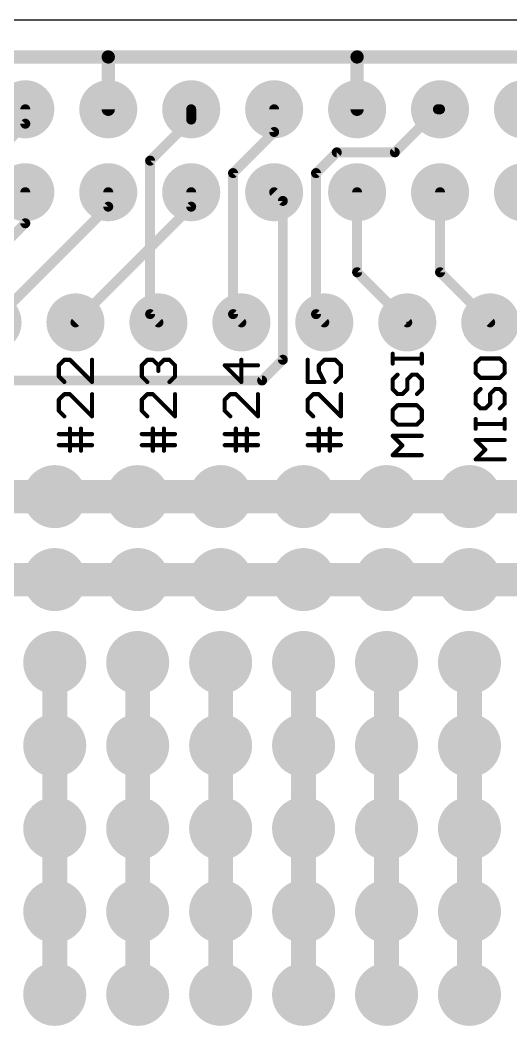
# Model space of a CAD drawing. Extents: x 0 to 65, y 0 to 56.5.
# Drawn here: x 20.91 to 35.94, y 25.7 to 56.5 of the extents above; entities that cross this region are included whole.
import ezdxf

# ---------------------------------------------------------------- set-up
doc = ezdxf.new("R2010")
doc.units = 0
for name, color, linetype in [('1', 12, 'CONTINUOUS'), ('16', 132, 'CONTINUOUS'), ('17', 110, 'CONTINUOUS'), ('18', 110, 'CONTINUOUS'), ('20', 40, 'CONTINUOUS'), ('21', 253, 'CONTINUOUS'), ('23', 53, 'CONTINUOUS'), ('29', 253, 'CONTINUOUS'), ('30', 253, 'CONTINUOUS')]:
    doc.layers.add(name, color=color, linetype=linetype)

# ---------------------------------------------------------------- blocks, each defined once
blk = doc.blocks.new('RECT')
blk.add_solid([(-0.5, -0.5), (0.5, -0.5), (-0.5, 0.5), (0.5, 0.5)])
blk = doc.blocks.new('ROUNDP')
at = {"const_width": 0.5}
blk.add_lwpolyline([(0, -0.25, 1), (0, 0.25, 1), (0, -0.25)], format="xyb", dxfattribs=at)
blk = doc.blocks.new('ROUNDV')
at = {"const_width": 0.5}
blk.add_lwpolyline([(0, -0.25, 1), (0, 0.25, 1), (0, -0.25)], format="xyb", dxfattribs=at)

msp = doc.modelspace()

# ---------------------------------------------------------------- linework, layer by layer
at = {"layer": '1', "const_width": 0.3048}
for points in [[(28.69, 53.074), (28.69, 53.77)], [(32.385, 52.451), (33.704, 53.77)], [(33.704, 53.77), (33.77, 53.77)], [(27.432, 51.816), (28.69, 53.074)], [(29.972, 51.816), (30.607, 52.451)], [(30.607, 52.451), (32.385, 52.451)], [(27.432, 47.498), (27.432, 51.816)], [(29.972, 47.498), (29.972, 51.816)], [(21.07, 50.28), (21.07, 51.23)], [(23.61, 50.788), (23.61, 51.23)], [(26.15, 50.788), (26.15, 51.23)], [(28.69, 51.23), (28.956, 50.964)], [(31.23, 48.78), (31.23, 51.23)], [(33.77, 48.78), (33.77, 51.23)], [(20.066, 47.244), (23.61, 50.788)], [(22.606, 47.244), (26.15, 50.788)], [(28.956, 50.964), (28.956, 46.101)], [(20.574, 49.784), (21.07, 50.28)], [(32.766, 47.244), (31.23, 48.78)], [(35.306, 47.244), (33.77, 48.78)], [(27.686, 47.244), (27.432, 47.498)], [(30.226, 47.244), (29.972, 47.498)], [(28.956, 46.101), (28.321, 45.466)], [(28.321, 45.466), (6.223, 45.466)]]:
    msp.add_lwpolyline(points, dxfattribs=at)
at = {"layer": '1', "const_width": 0.1524}
for points in [[(28.7662, 53.77, 1), (28.6138, 53.77)], [(33.704, 53.8462, 1), (33.704, 53.6938)], [(33.7579, 53.7161, 1), (33.6501, 53.8239)], [(33.77, 53.6938, 1), (33.77, 53.8462)], [(28.6138, 53.074, 1), (28.7662, 53.074)], [(28.7439, 53.0201, 1), (28.6361, 53.1279)], [(30.607, 52.5272, 1), (30.607, 52.3748)], [(30.6609, 52.3971, 1), (30.5531, 52.5049)], [(32.3311, 52.5049, 1), (32.4389, 52.3971)], [(32.385, 52.3748, 1), (32.385, 52.5272)], [(27.5082, 51.816, 1), (27.3558, 51.816)], [(27.3781, 51.8699, 1), (27.4859, 51.7621)], [(30.0482, 51.816, 1), (29.8958, 51.816)], [(29.9181, 51.8699, 1), (30.0259, 51.7621)], [(21.1462, 51.23, 1), (20.9938, 51.23)], [(23.6862, 51.23, 1), (23.5338, 51.23)], [(26.2262, 51.23, 1), (26.0738, 51.23)], [(28.7439, 51.2839, 1), (28.6361, 51.1761)], [(31.3062, 51.23, 1), (31.1538, 51.23)], [(33.8462, 51.23, 1), (33.6938, 51.23)], [(23.5338, 50.788, 1), (23.6862, 50.788)], [(23.6639, 50.7341, 1), (23.5561, 50.8419)], [(26.0738, 50.788, 1), (26.2262, 50.788)], [(26.2039, 50.7341, 1), (26.0961, 50.8419)], [(29.0322, 50.964, 1), (28.8798, 50.964)], [(28.9021, 50.9101, 1), (29.0099, 51.0179)], [(20.9938, 50.28, 1), (21.1462, 50.28)], [(21.1239, 50.2261, 1), (21.0161, 50.3339)], [(31.2839, 48.8339, 1), (31.1761, 48.7261)], [(31.1538, 48.78, 1), (31.3062, 48.78)], [(33.8239, 48.8339, 1), (33.7161, 48.7261)], [(33.6938, 48.78, 1), (33.8462, 48.78)], [(27.4859, 47.5519, 1), (27.3781, 47.4441)], [(27.3558, 47.498, 1), (27.5082, 47.498)], [(30.0259, 47.5519, 1), (29.9181, 47.4441)], [(29.8958, 47.498, 1), (30.0482, 47.498)], [(22.5521, 47.2979, 1), (22.6599, 47.1901)], [(27.6321, 47.1901, 1), (27.7399, 47.2979)], [(30.1721, 47.1901, 1), (30.2799, 47.2979)], [(32.7121, 47.1901, 1), (32.8199, 47.2979)], [(35.2521, 47.1901, 1), (35.3599, 47.2979)], [(29.0099, 46.0471, 1), (28.9021, 46.1549)], [(28.8798, 46.101, 1), (29.0322, 46.101)], [(28.2671, 45.5199, 1), (28.3749, 45.4121)], [(28.321, 45.3898, 1), (28.321, 45.5422)]]:
    msp.add_lwpolyline(points, format="xyb", dxfattribs=at)
at = {"layer": '16'}
for points, const_width in [([(19.939, 55.372), (23.61, 55.372)], 0.4064), ([(23.61, 53.77), (23.61, 55.372)], 0.4064), ([(23.61, 55.372), (31.23, 55.372)], 0.4064), ([(31.23, 53.77), (31.23, 55.372)], 0.4064), ([(31.23, 55.372), (37.592, 55.372)], 0.4064), ([(21.07, 53.328), (21.07, 53.77)], 0.3048), ([(26.15, 53.455), (26.15, 53.77)], 0.3048), ([(24.892, 52.197), (26.15, 53.455)], 0.3048), ([(19.812, 52.07), (21.07, 53.328)], 0.3048), ([(24.892, 47.498), (24.892, 52.197)], 0.3048), ([(25.146, 47.244), (24.892, 47.498)], 0.3048), ([(19.431, 41.91), (21.971, 41.91)], 0.8128), ([(21.971, 41.91), (24.511, 41.91)], 0.8128), ([(24.511, 41.91), (27.051, 41.91)], 0.8128), ([(27.051, 41.91), (29.591, 41.91)], 0.8128), ([(29.591, 41.91), (32.131, 41.91)], 0.8128), ([(32.131, 41.91), (34.671, 41.91)], 0.8128), ([(34.671, 41.91), (37.211, 41.91)], 0.8128), ([(21.971, 39.37), (19.431, 39.37)], 0.8128), ([(24.511, 39.37), (21.971, 39.37)], 0.8128), ([(27.051, 39.37), (24.511, 39.37)], 0.8128), ([(29.591, 39.37), (27.051, 39.37)], 0.8128), ([(32.131, 39.37), (29.591, 39.37)], 0.8128), ([(32.131, 39.37), (34.671, 39.37)], 0.8128), ([(37.211, 39.37), (34.671, 39.37)], 0.8128), ([(21.971, 36.83), (21.971, 34.29)], 0.6096), ([(24.511, 36.83), (24.511, 34.29)], 0.6096), ([(27.051, 36.83), (27.051, 34.29)], 0.6096), ([(29.591, 36.83), (29.591, 34.29)], 0.6096), ([(32.131, 36.83), (32.131, 34.29)], 0.6096), ([(34.671, 36.83), (34.671, 34.29)], 0.6096), ([(21.971, 34.29), (21.971, 31.75)], 0.6096), ([(24.511, 34.29), (24.511, 31.75)], 0.6096), ([(27.051, 34.29), (27.051, 31.75)], 0.6096), ([(29.591, 34.29), (29.591, 31.75)], 0.6096), ([(32.131, 34.29), (32.131, 31.75)], 0.6096), ([(34.671, 34.29), (34.671, 31.75)], 0.6096), ([(21.971, 31.75), (21.971, 29.21)], 0.6096), ([(24.511, 31.75), (24.511, 29.21)], 0.6096), ([(27.051, 31.75), (27.051, 29.21)], 0.6096), ([(29.591, 31.75), (29.591, 29.21)], 0.6096), ([(32.131, 31.75), (32.131, 29.21)], 0.6096), ([(34.671, 31.75), (34.671, 29.21)], 0.6096), ([(21.971, 29.21), (21.971, 26.67)], 0.6096), ([(24.511, 29.21), (24.511, 26.67)], 0.6096), ([(27.051, 29.21), (27.051, 26.67)], 0.6096), ([(29.591, 29.21), (29.591, 26.67)], 0.6096), ([(32.131, 29.21), (32.131, 26.67)], 0.6096), ([(34.671, 29.21), (34.671, 26.67)], 0.6096)]:
    msp.add_lwpolyline(points, dxfattribs=dict(at, const_width=const_width))
for points, const_width in [([(23.7116, 55.372, 1), (23.5084, 55.372)], 0.2032), ([(23.61, 55.4736, 1), (23.61, 55.2704)], 0.2032), ([(23.61, 55.2704, 1), (23.61, 55.4736)], 0.2032), ([(31.3316, 55.372, 1), (31.1284, 55.372)], 0.2032), ([(31.23, 55.4736, 1), (31.23, 55.2704)], 0.2032), ([(31.23, 55.2704, 1), (31.23, 55.4736)], 0.2032), ([(21.1462, 53.77, 1), (20.9938, 53.77)], 0.1524), ([(26.2262, 53.77, 1), (26.0738, 53.77)], 0.1524), ([(23.5084, 53.77, 1), (23.7116, 53.77)], 0.2032), ([(26.2039, 53.4011, 1), (26.0961, 53.5089)], 0.1524), ([(31.1284, 53.77, 1), (31.3316, 53.77)], 0.2032), ([(20.9938, 53.328, 1), (21.1462, 53.328)], 0.1524), ([(21.1239, 53.2741, 1), (21.0161, 53.3819)], 0.1524), ([(26.0738, 53.455, 1), (26.2262, 53.455)], 0.1524), ([(24.9682, 52.197, 1), (24.8158, 52.197)], 0.1524), ([(24.8381, 52.2509, 1), (24.9459, 52.1431)], 0.1524), ([(24.9459, 47.5519, 1), (24.8381, 47.4441)], 0.1524), ([(24.8158, 47.498, 1), (24.9682, 47.498)], 0.1524), ([(25.0921, 47.1901, 1), (25.1999, 47.2979)], 0.1524), ([(21.971, 42.1132, 1), (21.971, 41.7068)], 0.4064), ([(21.971, 41.7068, 1), (21.971, 42.1132)], 0.4064), ([(24.511, 42.1132, 1), (24.511, 41.7068)], 0.4064), ([(24.511, 41.7068, 1), (24.511, 42.1132)], 0.4064), ([(27.051, 42.1132, 1), (27.051, 41.7068)], 0.4064), ([(27.051, 41.7068, 1), (27.051, 42.1132)], 0.4064), ([(29.591, 42.1132, 1), (29.591, 41.7068)], 0.4064), ([(29.591, 41.7068, 1), (29.591, 42.1132)], 0.4064), ([(32.131, 42.1132, 1), (32.131, 41.7068)], 0.4064), ([(32.131, 41.7068, 1), (32.131, 42.1132)], 0.4064), ([(34.671, 42.1132, 1), (34.671, 41.7068)], 0.4064), ([(34.671, 41.7068, 1), (34.671, 42.1132)], 0.4064), ([(21.971, 39.5732, 1), (21.971, 39.1668)], 0.4064), ([(21.971, 39.1668, 1), (21.971, 39.5732)], 0.4064), ([(24.511, 39.5732, 1), (24.511, 39.1668)], 0.4064), ([(24.511, 39.1668, 1), (24.511, 39.5732)], 0.4064), ([(27.051, 39.5732, 1), (27.051, 39.1668)], 0.4064), ([(27.051, 39.1668, 1), (27.051, 39.5732)], 0.4064), ([(29.591, 39.5732, 1), (29.591, 39.1668)], 0.4064), ([(29.591, 39.1668, 1), (29.591, 39.5732)], 0.4064), ([(32.131, 39.5732, 1), (32.131, 39.1668)], 0.4064), ([(32.131, 39.1668, 1), (32.131, 39.5732)], 0.4064), ([(34.671, 39.5732, 1), (34.671, 39.1668)], 0.4064), ([(34.671, 39.1668, 1), (34.671, 39.5732)], 0.4064), ([(22.1234, 36.83, 1), (21.8186, 36.83)], 0.3048), ([(24.6634, 36.83, 1), (24.3586, 36.83)], 0.3048), ([(27.2034, 36.83, 1), (26.8986, 36.83)], 0.3048), ([(29.7434, 36.83, 1), (29.4386, 36.83)], 0.3048), ([(32.2834, 36.83, 1), (31.9786, 36.83)], 0.3048), ([(34.8234, 36.83, 1), (34.5186, 36.83)], 0.3048), ([(22.1234, 34.29, 1), (21.8186, 34.29)], 0.3048), ([(24.6634, 34.29, 1), (24.3586, 34.29)], 0.3048), ([(27.2034, 34.29, 1), (26.8986, 34.29)], 0.3048), ([(29.7434, 34.29, 1), (29.4386, 34.29)], 0.3048), ([(32.2834, 34.29, 1), (31.9786, 34.29)], 0.3048), ([(34.8234, 34.29, 1), (34.5186, 34.29)], 0.3048), ([(21.8186, 34.29, 1), (22.1234, 34.29)], 0.3048), ([(24.3586, 34.29, 1), (24.6634, 34.29)], 0.3048), ([(26.8986, 34.29, 1), (27.2034, 34.29)], 0.3048), ([(29.4386, 34.29, 1), (29.7434, 34.29)], 0.3048), ([(31.9786, 34.29, 1), (32.2834, 34.29)], 0.3048), ([(34.5186, 34.29, 1), (34.8234, 34.29)], 0.3048), ([(22.1234, 31.75, 1), (21.8186, 31.75)], 0.3048), ([(24.6634, 31.75, 1), (24.3586, 31.75)], 0.3048), ([(27.2034, 31.75, 1), (26.8986, 31.75)], 0.3048), ([(29.7434, 31.75, 1), (29.4386, 31.75)], 0.3048), ([(32.2834, 31.75, 1), (31.9786, 31.75)], 0.3048), ([(34.8234, 31.75, 1), (34.5186, 31.75)], 0.3048), ([(21.8186, 31.75, 1), (22.1234, 31.75)], 0.3048), ([(24.3586, 31.75, 1), (24.6634, 31.75)], 0.3048), ([(26.8986, 31.75, 1), (27.2034, 31.75)], 0.3048), ([(29.4386, 31.75, 1), (29.7434, 31.75)], 0.3048), ([(31.9786, 31.75, 1), (32.2834, 31.75)], 0.3048), ([(34.5186, 31.75, 1), (34.8234, 31.75)], 0.3048), ([(22.1234, 29.21, 1), (21.8186, 29.21)], 0.3048), ([(21.8186, 29.21, 1), (22.1234, 29.21)], 0.3048), ([(24.6634, 29.21, 1), (24.3586, 29.21)], 0.3048), ([(24.3586, 29.21, 1), (24.6634, 29.21)], 0.3048), ([(27.2034, 29.21, 1), (26.8986, 29.21)], 0.3048), ([(26.8986, 29.21, 1), (27.2034, 29.21)], 0.3048), ([(29.7434, 29.21, 1), (29.4386, 29.21)], 0.3048), ([(29.4386, 29.21, 1), (29.7434, 29.21)], 0.3048), ([(32.2834, 29.21, 1), (31.9786, 29.21)], 0.3048), ([(31.9786, 29.21, 1), (32.2834, 29.21)], 0.3048), ([(34.8234, 29.21, 1), (34.5186, 29.21)], 0.3048), ([(34.5186, 29.21, 1), (34.8234, 29.21)], 0.3048), ([(21.8186, 26.67, 1), (22.1234, 26.67)], 0.3048), ([(24.3586, 26.67, 1), (24.6634, 26.67)], 0.3048), ([(26.8986, 26.67, 1), (27.2034, 26.67)], 0.3048), ([(29.4386, 26.67, 1), (29.7434, 26.67)], 0.3048), ([(31.9786, 26.67, 1), (32.2834, 26.67)], 0.3048), ([(34.5186, 26.67, 1), (34.8234, 26.67)], 0.3048)]:
    msp.add_lwpolyline(points, format="xyb", dxfattribs=dict(at, const_width=const_width))
at = {"layer": '20'}
msp.add_line((62, 56.5), (3, 56.5), dxfattribs=at)
at = {"layer": '21'}
for points, const_width in [([(32.3207, 45.9859), (32.3207, 46.2825)], 0.127), ([(33.2105, 46.1342), (32.3207, 46.1342)], 0.127), ([(33.2105, 45.9859), (33.2105, 46.2825)], 0.127), ([(35.009, 46.1403), (34.8607, 45.992)], 0.127), ([(35.6022, 46.1403), (35.009, 46.1403)], 0.127), ([(35.7505, 45.992), (35.6022, 46.1403)], 0.127), ([(22.2666, 46.0986), (22.0971, 45.9292)], 0.127), ([(22.0971, 45.9292), (22.0971, 45.5902)], 0.127), ([(22.4361, 46.0986), (22.2666, 46.0986)], 0.127), ([(23.114, 45.4207), (22.4361, 46.0986)], 0.127), ([(23.114, 46.0986), (23.114, 45.4207)], 0.127), ([(24.6371, 45.9292), (24.8066, 46.0986)], 0.127), ([(24.6371, 45.5902), (24.6371, 45.9292)], 0.127), ([(24.8066, 46.0986), (24.9761, 46.0986)], 0.127), ([(24.9761, 46.0986), (25.1456, 45.9292)], 0.127), ([(25.1456, 45.9292), (25.315, 46.0986)], 0.127), ([(25.1456, 45.9292), (25.1456, 45.7597)], 0.127), ([(25.315, 46.0986), (25.4845, 46.0986)], 0.127), ([(25.4845, 46.0986), (25.654, 45.9292)], 0.127), ([(25.654, 45.9292), (25.654, 45.5902)], 0.127), ([(28.194, 45.9292), (27.1771, 45.9292)], 0.127), ([(27.1771, 45.9292), (27.6856, 45.4207)], 0.127), ([(27.6856, 45.4207), (27.6856, 46.0986)], 0.127), ([(29.7171, 46.0986), (29.7171, 45.4207)], 0.127), ([(30.0561, 45.9292), (30.2256, 46.0986)], 0.127), ([(30.0561, 45.7597), (30.0561, 45.9292)], 0.127), ([(30.2256, 46.0986), (30.5645, 46.0986)], 0.127), ([(30.5645, 46.0986), (30.734, 45.9292)], 0.127), ([(30.734, 45.9292), (30.734, 45.5902)], 0.127), ([(34.8607, 45.992), (34.8607, 45.6954)], 0.127), ([(35.7505, 45.6954), (35.7505, 45.992)], 0.127), ([(22.0971, 45.5902), (22.2666, 45.4207)], 0.127), ([(24.8066, 45.4207), (24.6371, 45.5902)], 0.127), ([(25.654, 45.5902), (25.4845, 45.4207)], 0.127), ([(30.2256, 45.4207), (30.0561, 45.7597)], 0.127), ([(30.734, 45.5902), (30.5645, 45.4207)], 0.127), ([(32.469, 45.6436), (32.3207, 45.4953)], 0.127), ([(32.7656, 45.4953), (32.9139, 45.6436)], 0.127), ([(32.9139, 45.6436), (33.0622, 45.6436)], 0.127), ([(33.0622, 45.6436), (33.2105, 45.4953)], 0.127), ([(34.8607, 45.6954), (35.009, 45.5471)], 0.127), ([(35.009, 45.5471), (35.6022, 45.5471)], 0.127), ([(35.6022, 45.5471), (35.7505, 45.6954)], 0.127), ([(29.7171, 45.4207), (30.2256, 45.4207)], 0.127), ([(32.3207, 45.4953), (32.3207, 45.1987)], 0.127), ([(32.7656, 45.1987), (32.7656, 45.4953)], 0.127), ([(33.2105, 45.4953), (33.2105, 45.1987)], 0.127), ([(22.2666, 45.0462), (22.0971, 44.8767)], 0.127), ([(22.4361, 45.0462), (22.2666, 45.0462)], 0.127), ([(23.114, 44.3683), (22.4361, 45.0462)], 0.127), ([(23.114, 45.0462), (23.114, 44.3683)], 0.127), ([(24.8066, 45.0462), (24.6371, 44.8767)], 0.127), ([(24.9761, 45.0462), (24.8066, 45.0462)], 0.127), ([(25.654, 44.3683), (24.9761, 45.0462)], 0.127), ([(25.654, 45.0462), (25.654, 44.3683)], 0.127), ([(27.3466, 45.0462), (27.1771, 44.8767)], 0.127), ([(27.5161, 45.0462), (27.3466, 45.0462)], 0.127), ([(28.194, 44.3683), (27.5161, 45.0462)], 0.127), ([(28.194, 45.0462), (28.194, 44.3683)], 0.127), ([(29.8866, 45.0462), (29.7171, 44.8767)], 0.127), ([(30.0561, 45.0462), (29.8866, 45.0462)], 0.127), ([(30.734, 44.3683), (30.0561, 45.0462)], 0.127), ([(30.734, 45.0462), (30.734, 44.3683)], 0.127), ([(32.3207, 45.1987), (32.469, 45.0504)], 0.127), ([(32.469, 45.0504), (32.6173, 45.0504)], 0.127), ([(32.6173, 45.0504), (32.7656, 45.1987)], 0.127), ([(33.2105, 45.1987), (33.0622, 45.0504)], 0.127), ([(35.009, 45.2048), (34.8607, 45.0565)], 0.127), ([(34.8607, 45.0565), (34.8607, 44.7599)], 0.127), ([(35.3056, 45.0565), (35.4539, 45.2048)], 0.127), ([(35.3056, 44.7599), (35.3056, 45.0565)], 0.127), ([(35.4539, 45.2048), (35.6022, 45.2048)], 0.127), ([(35.6022, 45.2048), (35.7505, 45.0565)], 0.127), ([(35.7505, 45.0565), (35.7505, 44.7599)], 0.127), ([(22.0971, 44.8767), (22.0971, 44.5378)], 0.127), ([(24.6371, 44.8767), (24.6371, 44.5378)], 0.127), ([(27.1771, 44.8767), (27.1771, 44.5378)], 0.127), ([(29.7171, 44.8767), (29.7171, 44.5378)], 0.127), ([(32.469, 44.7081), (32.3207, 44.5598)], 0.127), ([(33.0622, 44.7081), (32.469, 44.7081)], 0.127), ([(33.2105, 44.5598), (33.0622, 44.7081)], 0.127), ([(34.8607, 44.7599), (35.009, 44.6116)], 0.127), ([(35.009, 44.6116), (35.1573, 44.6116)], 0.127), ([(35.1573, 44.6116), (35.3056, 44.7599)], 0.127), ([(35.7505, 44.7599), (35.6022, 44.6116)], 0.127), ([(22.0971, 44.5378), (22.2666, 44.3683)], 0.127), ([(24.6371, 44.5378), (24.8066, 44.3683)], 0.127), ([(27.1771, 44.5378), (27.3466, 44.3683)], 0.127), ([(29.7171, 44.5378), (29.8866, 44.3683)], 0.127), ([(32.3207, 44.5598), (32.3207, 44.2632)], 0.127), ([(33.2105, 44.2632), (33.2105, 44.5598)], 0.127), ([(34.8607, 43.9879), (34.8607, 44.2845)], 0.127), ([(35.7505, 43.9879), (35.7505, 44.2845)], 0.127), ([(22.4361, 43.8242), (22.4361, 43.9937)], 0.127), ([(22.775, 43.3158), (22.775, 43.9937)], 0.127), ([(24.9761, 43.8242), (24.9761, 43.9937)], 0.127), ([(25.315, 43.3158), (25.315, 43.9937)], 0.127), ([(27.5161, 43.8242), (27.5161, 43.9937)], 0.127), ([(27.855, 43.3158), (27.855, 43.9937)], 0.127), ([(30.0561, 43.8242), (30.0561, 43.9937)], 0.127), ([(30.395, 43.3158), (30.395, 43.9937)], 0.127), ([(32.3207, 44.2632), (32.469, 44.1149)], 0.127), ([(32.469, 44.1149), (33.0622, 44.1149)], 0.127), ([(33.0622, 44.1149), (33.2105, 44.2632)], 0.127), ([(35.7505, 44.1362), (34.8607, 44.1362)], 0.127), ([(22.0971, 43.8242), (23.114, 43.8242)], 0.127), ([(22.4361, 43.3158), (22.4361, 43.8242)], 0.127), ([(24.6371, 43.8242), (25.654, 43.8242)], 0.127), ([(24.9761, 43.3158), (24.9761, 43.8242)], 0.127), ([(27.1771, 43.8242), (28.194, 43.8242)], 0.127), ([(27.5161, 43.3158), (27.5161, 43.8242)], 0.127), ([(29.7171, 43.8242), (30.734, 43.8242)], 0.127), ([(30.0561, 43.3158), (30.0561, 43.8242)], 0.127), ([(32.6173, 43.476), (32.3207, 43.7726)], 0.127), ([(32.3207, 43.7726), (33.2105, 43.7726)], 0.127), ([(23.114, 43.4853), (22.0971, 43.4853)], 0.127), ([(25.654, 43.4853), (24.6371, 43.4853)], 0.127), ([(28.194, 43.4853), (27.1771, 43.4853)], 0.127), ([(30.734, 43.4853), (29.7171, 43.4853)], 0.127), ([(32.3207, 43.1794), (32.6173, 43.476)], 0.127), ([(35.1573, 43.349), (34.8607, 43.6456)], 0.127), ([(34.8607, 43.6456), (35.7505, 43.6456)], 0.127), ([(33.2105, 43.1794), (32.3207, 43.1794)], 0.127), ([(34.8607, 43.0524), (35.1573, 43.349)], 0.127), ([(35.7505, 43.0524), (34.8607, 43.0524)], 0.127), ([(6.731, 41.91), (62.611, 41.91)], 0.8128), ([(6.731, 39.37), (62.865, 39.37)], 0.8128), ([(21.971, 36.83), (21.971, 26.416)], 0.6096), ([(24.511, 36.83), (24.511, 26.416)], 0.6096), ([(27.051, 36.83), (27.051, 26.416)], 0.6096), ([(29.591, 36.83), (29.591, 26.416)], 0.6096), ([(32.131, 36.83), (32.131, 26.416)], 0.6096), ([(34.671, 36.83), (34.671, 26.416)], 0.6096)]:
    msp.add_lwpolyline(points, dxfattribs=dict(at, const_width=const_width))
for points, const_width in [([(32.3525, 46.2825, 1), (32.289, 46.2825)], 0.0635), ([(32.3207, 46.166, 1), (32.3207, 46.1025)], 0.0635), ([(33.2423, 46.2825, 1), (33.1788, 46.2825)], 0.0635), ([(33.2105, 46.1025, 1), (33.2105, 46.166)], 0.0635), ([(35.009, 46.172, 1), (35.009, 46.1085)], 0.0635), ([(35.0315, 46.1178, 1), (34.9866, 46.1627)], 0.0635), ([(35.6247, 46.1627, 1), (35.5798, 46.1178)], 0.0635), ([(35.6022, 46.1085, 1), (35.6022, 46.172)], 0.0635), ([(22.1289, 45.9292, 1), (22.0654, 45.9292)], 0.0635), ([(22.0747, 45.9516, 1), (22.1196, 45.9067)], 0.0635), ([(22.2666, 46.1304, 1), (22.2666, 46.0669)], 0.0635), ([(22.2891, 46.0762, 1), (22.2442, 46.1211)], 0.0635), ([(22.4585, 46.1211, 1), (22.4136, 46.0762)], 0.0635), ([(22.4361, 46.0669, 1), (22.4361, 46.1304)], 0.0635), ([(23.1457, 46.0986, 1), (23.0823, 46.0986)], 0.0635), ([(24.6689, 45.9292, 1), (24.6054, 45.9292)], 0.0635), ([(24.6147, 45.9516, 1), (24.6596, 45.9067)], 0.0635), ([(24.8066, 46.1304, 1), (24.8066, 46.0669)], 0.0635), ([(24.8291, 46.0762, 1), (24.7842, 46.1211)], 0.0635), ([(24.9985, 46.1211, 1), (24.9536, 46.0762)], 0.0635), ([(24.9761, 46.0669, 1), (24.9761, 46.1304)], 0.0635), ([(25.1773, 45.9292, 1), (25.1138, 45.9292)], 0.0635), ([(25.1231, 45.9516, 1), (25.168, 45.9067)], 0.0635), ([(25.1231, 45.9067, 1), (25.168, 45.9516)], 0.0635), ([(25.315, 46.1304, 1), (25.315, 46.0669)], 0.0635), ([(25.3375, 46.0762, 1), (25.2926, 46.1211)], 0.0635), ([(25.507, 46.1211, 1), (25.4621, 46.0762)], 0.0635), ([(25.4845, 46.0669, 1), (25.4845, 46.1304)], 0.0635), ([(25.6857, 45.9292, 1), (25.6223, 45.9292)], 0.0635), ([(25.6315, 45.9067, 1), (25.6765, 45.9516)], 0.0635), ([(27.1771, 45.9609, 1), (27.1771, 45.8974)], 0.0635), ([(27.1996, 45.9516, 1), (27.1547, 45.9067)], 0.0635), ([(27.7173, 46.0986, 1), (27.6538, 46.0986)], 0.0635), ([(28.194, 45.8974, 1), (28.194, 45.9609)], 0.0635), ([(29.7489, 46.0986, 1), (29.6854, 46.0986)], 0.0635), ([(30.0878, 45.9292, 1), (30.0243, 45.9292)], 0.0635), ([(30.0336, 45.9516, 1), (30.0785, 45.9067)], 0.0635), ([(30.2256, 46.1304, 1), (30.2256, 46.0669)], 0.0635), ([(30.248, 46.0762, 1), (30.2031, 46.1211)], 0.0635), ([(30.587, 46.1211, 1), (30.5421, 46.0762)], 0.0635), ([(30.5645, 46.0669, 1), (30.5645, 46.1304)], 0.0635), ([(30.7658, 45.9292, 1), (30.7023, 45.9292)], 0.0635), ([(30.7115, 45.9067, 1), (30.7565, 45.9516)], 0.0635), ([(32.289, 45.9859, 1), (32.3525, 45.9859)], 0.0635), ([(33.1788, 45.9859, 1), (33.2423, 45.9859)], 0.0635), ([(34.8925, 45.992, 1), (34.829, 45.992)], 0.0635), ([(34.8383, 46.0144, 1), (34.8832, 45.9695)], 0.0635), ([(35.7823, 45.992, 1), (35.7188, 45.992)], 0.0635), ([(35.728, 45.9695, 1), (35.773, 46.0144)], 0.0635), ([(22.0654, 45.5902, 1), (22.1289, 45.5902)], 0.0635), ([(22.1196, 45.6127, 1), (22.0747, 45.5678)], 0.0635), ([(24.6054, 45.5902, 1), (24.6689, 45.5902)], 0.0635), ([(24.6596, 45.6127, 1), (24.6147, 45.5678)], 0.0635), ([(25.1138, 45.7597, 1), (25.1773, 45.7597)], 0.0635), ([(25.6223, 45.5902, 1), (25.6857, 45.5902)], 0.0635), ([(25.6765, 45.5678, 1), (25.6315, 45.6127)], 0.0635), ([(30.0243, 45.7597, 1), (30.0878, 45.7597)], 0.0635), ([(30.0845, 45.7739, 1), (30.0277, 45.7455)], 0.0635), ([(30.7023, 45.5902, 1), (30.7658, 45.5902)], 0.0635), ([(30.7565, 45.5678, 1), (30.7115, 45.6127)], 0.0635), ([(32.4915, 45.6211, 1), (32.4466, 45.666)], 0.0635), ([(32.9139, 45.6753, 1), (32.9139, 45.6118)], 0.0635), ([(32.9364, 45.6211, 1), (32.8915, 45.666)], 0.0635), ([(33.0847, 45.666, 1), (33.0398, 45.6211)], 0.0635), ([(33.0622, 45.6118, 1), (33.0622, 45.6753)], 0.0635), ([(34.829, 45.6954, 1), (34.8925, 45.6954)], 0.0635), ([(34.8832, 45.7178, 1), (34.8383, 45.6729)], 0.0635), ([(35.009, 45.5788, 1), (35.009, 45.5153)], 0.0635), ([(34.9866, 45.5246, 1), (35.0315, 45.5695)], 0.0635), ([(35.5798, 45.5695, 1), (35.6247, 45.5246)], 0.0635), ([(35.6022, 45.5153, 1), (35.6022, 45.5788)], 0.0635), ([(35.7188, 45.6954, 1), (35.7823, 45.6954)], 0.0635), ([(35.773, 45.6729, 1), (35.728, 45.7178)], 0.0635), ([(22.2442, 45.3983, 1), (22.2891, 45.4432)], 0.0635), ([(23.0823, 45.4207, 1), (23.1457, 45.4207)], 0.0635), ([(23.0915, 45.3983, 1), (23.1365, 45.4432)], 0.0635), ([(24.7842, 45.3983, 1), (24.8291, 45.4432)], 0.0635), ([(25.4621, 45.4432, 1), (25.507, 45.3983)], 0.0635), ([(27.6538, 45.4207, 1), (27.7173, 45.4207)], 0.0635), ([(27.6631, 45.3983, 1), (27.708, 45.4432)], 0.0635), ([(29.7171, 45.4525, 1), (29.7171, 45.389)], 0.0635), ([(29.6854, 45.4207, 1), (29.7489, 45.4207)], 0.0635), ([(30.1972, 45.4065, 1), (30.254, 45.4349)], 0.0635), ([(30.2256, 45.389, 1), (30.2256, 45.4525)], 0.0635), ([(30.5421, 45.4432, 1), (30.587, 45.3983)], 0.0635), ([(32.3525, 45.4953, 1), (32.289, 45.4953)], 0.0635), ([(32.2983, 45.5177, 1), (32.3432, 45.4728)], 0.0635), ([(32.7974, 45.4953, 1), (32.7339, 45.4953)], 0.0635), ([(32.7432, 45.5177, 1), (32.7881, 45.4728)], 0.0635), ([(33.2423, 45.4953, 1), (33.1788, 45.4953)], 0.0635), ([(33.188, 45.4728, 1), (33.233, 45.5177)], 0.0635), ([(22.2666, 45.0779, 1), (22.2666, 45.0144)], 0.0635), ([(22.2891, 45.0237, 1), (22.2442, 45.0686)], 0.0635), ([(22.4585, 45.0686, 1), (22.4136, 45.0237)], 0.0635), ([(22.4361, 45.0144, 1), (22.4361, 45.0779)], 0.0635), ([(23.1457, 45.0462, 1), (23.0823, 45.0462)], 0.0635), ([(24.8066, 45.0779, 1), (24.8066, 45.0144)], 0.0635), ([(24.8291, 45.0237, 1), (24.7842, 45.0686)], 0.0635), ([(24.9985, 45.0686, 1), (24.9536, 45.0237)], 0.0635), ([(24.9761, 45.0144, 1), (24.9761, 45.0779)], 0.0635), ([(25.6857, 45.0462, 1), (25.6223, 45.0462)], 0.0635), ([(27.3466, 45.0779, 1), (27.3466, 45.0144)], 0.0635), ([(27.3691, 45.0237, 1), (27.3242, 45.0686)], 0.0635), ([(27.5385, 45.0686, 1), (27.4936, 45.0237)], 0.0635), ([(27.5161, 45.0144, 1), (27.5161, 45.0779)], 0.0635), ([(28.2258, 45.0462, 1), (28.1623, 45.0462)], 0.0635), ([(29.8866, 45.0779, 1), (29.8866, 45.0144)], 0.0635), ([(29.9091, 45.0237, 1), (29.8642, 45.0686)], 0.0635), ([(30.0785, 45.0686, 1), (30.0336, 45.0237)], 0.0635), ([(30.0561, 45.0144, 1), (30.0561, 45.0779)], 0.0635), ([(30.7658, 45.0462, 1), (30.7023, 45.0462)], 0.0635), ([(32.289, 45.1987, 1), (32.3525, 45.1987)], 0.0635), ([(32.3432, 45.2212, 1), (32.2983, 45.1763)], 0.0635), ([(32.469, 45.0822, 1), (32.469, 45.0187)], 0.0635), ([(32.4466, 45.028, 1), (32.4915, 45.0729)], 0.0635), ([(32.5949, 45.0729, 1), (32.6398, 45.028)], 0.0635), ([(32.6173, 45.0187, 1), (32.6173, 45.0822)], 0.0635), ([(32.7339, 45.1987, 1), (32.7974, 45.1987)], 0.0635), ([(32.7881, 45.1763, 1), (32.7432, 45.2212)], 0.0635), ([(33.0398, 45.0729, 1), (33.0847, 45.028)], 0.0635), ([(33.1788, 45.1987, 1), (33.2423, 45.1987)], 0.0635), ([(33.233, 45.1763, 1), (33.188, 45.2212)], 0.0635), ([(34.8925, 45.0565, 1), (34.829, 45.0565)], 0.0635), ([(34.8383, 45.0789, 1), (34.8832, 45.034)], 0.0635), ([(35.0315, 45.1823, 1), (34.9866, 45.2272)], 0.0635), ([(35.3374, 45.0565, 1), (35.2739, 45.0565)], 0.0635), ([(35.2832, 45.0789, 1), (35.3281, 45.034)], 0.0635), ([(35.4539, 45.2365, 1), (35.4539, 45.173)], 0.0635), ([(35.4764, 45.1823, 1), (35.4315, 45.2272)], 0.0635), ([(35.6247, 45.2272, 1), (35.5798, 45.1823)], 0.0635), ([(35.6022, 45.173, 1), (35.6022, 45.2365)], 0.0635), ([(35.7823, 45.0565, 1), (35.7188, 45.0565)], 0.0635), ([(35.728, 45.034, 1), (35.773, 45.0789)], 0.0635), ([(22.1289, 44.8767, 1), (22.0654, 44.8767)], 0.0635), ([(22.0747, 44.8992, 1), (22.1196, 44.8543)], 0.0635), ([(24.6689, 44.8767, 1), (24.6054, 44.8767)], 0.0635), ([(24.6147, 44.8992, 1), (24.6596, 44.8543)], 0.0635), ([(27.2089, 44.8767, 1), (27.1454, 44.8767)], 0.0635), ([(27.1547, 44.8992, 1), (27.1996, 44.8543)], 0.0635), ([(29.7489, 44.8767, 1), (29.6854, 44.8767)], 0.0635), ([(29.6947, 44.8992, 1), (29.7396, 44.8543)], 0.0635), ([(32.469, 44.7398, 1), (32.469, 44.6763)], 0.0635), ([(32.4915, 44.6856, 1), (32.4466, 44.7305)], 0.0635), ([(33.0847, 44.7305, 1), (33.0398, 44.6856)], 0.0635), ([(33.0622, 44.6763, 1), (33.0622, 44.7398)], 0.0635), ([(34.829, 44.7599, 1), (34.8925, 44.7599)], 0.0635), ([(34.8832, 44.7823, 1), (34.8383, 44.7374)], 0.0635), ([(35.009, 44.6433, 1), (35.009, 44.5798)], 0.0635), ([(34.9866, 44.5891, 1), (35.0315, 44.634)], 0.0635), ([(35.1349, 44.634, 1), (35.1798, 44.5891)], 0.0635), ([(35.1573, 44.5798, 1), (35.1573, 44.6433)], 0.0635), ([(35.2739, 44.7599, 1), (35.3374, 44.7599)], 0.0635), ([(35.3281, 44.7374, 1), (35.2832, 44.7823)], 0.0635), ([(35.5798, 44.634, 1), (35.6247, 44.5891)], 0.0635), ([(35.7188, 44.7599, 1), (35.7823, 44.7599)], 0.0635), ([(35.773, 44.7374, 1), (35.728, 44.7823)], 0.0635), ([(22.0654, 44.5378, 1), (22.1289, 44.5378)], 0.0635), ([(22.1196, 44.5602, 1), (22.0747, 44.5153)], 0.0635), ([(22.2442, 44.3458, 1), (22.2891, 44.3907)], 0.0635), ([(23.0823, 44.3683, 1), (23.1457, 44.3683)], 0.0635), ([(23.0915, 44.3458, 1), (23.1365, 44.3907)], 0.0635), ([(24.6054, 44.5378, 1), (24.6689, 44.5378)], 0.0635), ([(24.6596, 44.5602, 1), (24.6147, 44.5153)], 0.0635), ([(24.7842, 44.3458, 1), (24.8291, 44.3907)], 0.0635), ([(25.6223, 44.3683, 1), (25.6857, 44.3683)], 0.0635), ([(25.6315, 44.3458, 1), (25.6765, 44.3907)], 0.0635), ([(27.1454, 44.5378, 1), (27.2089, 44.5378)], 0.0635), ([(27.1996, 44.5602, 1), (27.1547, 44.5153)], 0.0635), ([(27.3242, 44.3458, 1), (27.3691, 44.3907)], 0.0635), ([(28.1623, 44.3683, 1), (28.2258, 44.3683)], 0.0635), ([(28.1715, 44.3458, 1), (28.2165, 44.3907)], 0.0635), ([(29.7396, 44.5602, 1), (29.6947, 44.5153)], 0.0635), ([(29.6854, 44.5378, 1), (29.7489, 44.5378)], 0.0635), ([(29.8642, 44.3458, 1), (29.9091, 44.3907)], 0.0635), ([(30.7023, 44.3683, 1), (30.7658, 44.3683)], 0.0635), ([(30.7115, 44.3458, 1), (30.7565, 44.3907)], 0.0635), ([(32.3525, 44.5598, 1), (32.289, 44.5598)], 0.0635), ([(32.2983, 44.5822, 1), (32.3432, 44.5373)], 0.0635), ([(33.2423, 44.5598, 1), (33.1788, 44.5598)], 0.0635), ([(33.188, 44.5373, 1), (33.233, 44.5822)], 0.0635), ([(34.8925, 44.2845, 1), (34.829, 44.2845)], 0.0635), ([(35.7823, 44.2845, 1), (35.7188, 44.2845)], 0.0635), ([(22.4678, 43.9937, 1), (22.4043, 43.9937)], 0.0635), ([(22.8068, 43.9937, 1), (22.7433, 43.9937)], 0.0635), ([(25.0078, 43.9937, 1), (24.9443, 43.9937)], 0.0635), ([(25.3468, 43.9937, 1), (25.2833, 43.9937)], 0.0635), ([(27.5478, 43.9937, 1), (27.4843, 43.9937)], 0.0635), ([(27.8868, 43.9937, 1), (27.8233, 43.9937)], 0.0635), ([(30.0878, 43.9937, 1), (30.0243, 43.9937)], 0.0635), ([(30.4268, 43.9937, 1), (30.3633, 43.9937)], 0.0635), ([(32.289, 44.2632, 1), (32.3525, 44.2632)], 0.0635), ([(32.3432, 44.2856, 1), (32.2983, 44.2407)], 0.0635), ([(32.469, 44.1467, 1), (32.469, 44.0831)], 0.0635), ([(32.4466, 44.0924, 1), (32.4915, 44.1374)], 0.0635), ([(33.0398, 44.1374, 1), (33.0847, 44.0924)], 0.0635), ([(33.0622, 44.0831, 1), (33.0622, 44.1467)], 0.0635), ([(33.1788, 44.2632, 1), (33.2423, 44.2632)], 0.0635), ([(33.233, 44.2407, 1), (33.188, 44.2856)], 0.0635), ([(34.8607, 44.1679, 1), (34.8607, 44.1044)], 0.0635), ([(35.7505, 44.1044, 1), (35.7505, 44.1679)], 0.0635), ([(22.0971, 43.856, 1), (22.0971, 43.7925)], 0.0635), ([(22.4678, 43.8242, 1), (22.4043, 43.8242)], 0.0635), ([(22.4043, 43.8242, 1), (22.4678, 43.8242)], 0.0635), ([(23.114, 43.7925, 1), (23.114, 43.856)], 0.0635), ([(24.6371, 43.856, 1), (24.6371, 43.7925)], 0.0635), ([(25.0078, 43.8242, 1), (24.9443, 43.8242)], 0.0635), ([(24.9443, 43.8242, 1), (25.0078, 43.8242)], 0.0635), ([(25.654, 43.7925, 1), (25.654, 43.856)], 0.0635), ([(27.1771, 43.856, 1), (27.1771, 43.7925)], 0.0635), ([(27.5478, 43.8242, 1), (27.4843, 43.8242)], 0.0635), ([(27.4843, 43.8242, 1), (27.5478, 43.8242)], 0.0635), ([(28.194, 43.7925, 1), (28.194, 43.856)], 0.0635), ([(29.7171, 43.856, 1), (29.7171, 43.7925)], 0.0635), ([(30.0878, 43.8242, 1), (30.0243, 43.8242)], 0.0635), ([(30.0243, 43.8242, 1), (30.0878, 43.8242)], 0.0635), ([(30.734, 43.7925, 1), (30.734, 43.856)], 0.0635), ([(32.3207, 43.8043, 1), (32.3207, 43.7408)], 0.0635), ([(32.3432, 43.795, 1), (32.2983, 43.7501)], 0.0635), ([(33.2105, 43.7408, 1), (33.2105, 43.8043)], 0.0635), ([(34.829, 43.9879, 1), (34.8925, 43.9879)], 0.0635), ([(35.7188, 43.9879, 1), (35.7823, 43.9879)], 0.0635), ([(22.0971, 43.517, 1), (22.0971, 43.4535)], 0.0635), ([(23.114, 43.4535, 1), (23.114, 43.517)], 0.0635), ([(24.6371, 43.517, 1), (24.6371, 43.4535)], 0.0635), ([(25.654, 43.4535, 1), (25.654, 43.517)], 0.0635), ([(27.1771, 43.517, 1), (27.1771, 43.4535)], 0.0635), ([(28.194, 43.4535, 1), (28.194, 43.517)], 0.0635), ([(29.7171, 43.517, 1), (29.7171, 43.4535)], 0.0635), ([(30.734, 43.4535, 1), (30.734, 43.517)], 0.0635), ([(32.6398, 43.4535, 1), (32.5949, 43.4984)], 0.0635), ([(32.5949, 43.4535, 1), (32.6398, 43.4984)], 0.0635), ([(34.8607, 43.6773, 1), (34.8607, 43.6138)], 0.0635), ([(34.8832, 43.668, 1), (34.8383, 43.6231)], 0.0635), ([(35.7505, 43.6138, 1), (35.7505, 43.6773)], 0.0635), ([(22.4043, 43.3158, 1), (22.4678, 43.3158)], 0.0635), ([(22.7433, 43.3158, 1), (22.8068, 43.3158)], 0.0635), ([(24.9443, 43.3158, 1), (25.0078, 43.3158)], 0.0635), ([(25.2833, 43.3158, 1), (25.3468, 43.3158)], 0.0635), ([(27.4843, 43.3158, 1), (27.5478, 43.3158)], 0.0635), ([(27.8233, 43.3158, 1), (27.8868, 43.3158)], 0.0635), ([(30.0243, 43.3158, 1), (30.0878, 43.3158)], 0.0635), ([(30.3633, 43.3158, 1), (30.4268, 43.3158)], 0.0635), ([(32.3207, 43.2111, 1), (32.3207, 43.1476)], 0.0635), ([(32.2983, 43.2018, 1), (32.3432, 43.1569)], 0.0635), ([(33.2105, 43.1476, 1), (33.2105, 43.2111)], 0.0635), ([(34.8607, 43.0841, 1), (34.8607, 43.0206)], 0.0635), ([(35.1798, 43.3265, 1), (35.1349, 43.3714)], 0.0635), ([(35.1349, 43.3265, 1), (35.1798, 43.3714)], 0.0635), ([(35.7505, 43.0206, 1), (35.7505, 43.0841)], 0.0635), ([(34.8383, 43.0748, 1), (34.8832, 43.0299)], 0.0635), ([(22.1234, 36.83, 1), (21.8186, 36.83)], 0.3048), ([(24.6634, 36.83, 1), (24.3586, 36.83)], 0.3048), ([(27.2034, 36.83, 1), (26.8986, 36.83)], 0.3048), ([(29.7434, 36.83, 1), (29.4386, 36.83)], 0.3048), ([(32.2834, 36.83, 1), (31.9786, 36.83)], 0.3048), ([(34.8234, 36.83, 1), (34.5186, 36.83)], 0.3048), ([(21.8186, 26.416, 1), (22.1234, 26.416)], 0.3048), ([(24.3586, 26.416, 1), (24.6634, 26.416)], 0.3048), ([(26.8986, 26.416, 1), (27.2034, 26.416)], 0.3048), ([(29.4386, 26.416, 1), (29.7434, 26.416)], 0.3048), ([(31.9786, 26.416, 1), (32.2834, 26.416)], 0.3048), ([(34.5186, 26.416, 1), (34.8234, 26.416)], 0.3048)]:
    msp.add_lwpolyline(points, format="xyb", dxfattribs=dict(at, const_width=const_width))
at = {"layer": '23'}
msp.add_point((32.766, 47.244), dxfattribs=at)

# ---------------------------------------------------------------- block references
at = {"layer": '17', "xscale": 1.6764, "yscale": 1.6764}
for p in [(21.07, 53.77), (21.07, 53.77), (23.61, 53.77), (23.61, 53.77), (26.15, 53.77), (26.15, 53.77), (28.69, 53.77), (28.69, 53.77), (31.23, 53.77), (31.23, 53.77), (33.77, 53.77), (33.77, 53.77), (36.31, 53.77), (36.31, 53.77), (21.07, 51.23), (21.07, 51.23), (23.61, 51.23), (23.61, 51.23), (26.15, 51.23), (26.15, 51.23), (28.69, 51.23), (28.69, 51.23), (31.23, 51.23), (31.23, 51.23), (33.77, 51.23), (33.77, 51.23), (36.31, 51.23), (36.31, 51.23)]:
    msp.add_blockref('ROUNDP', p, dxfattribs=at)
at = {"layer": '17', "xscale": 1.6764, "yscale": 1.6764, "rotation": 90}
for p in [(22.606, 47.244), (22.606, 47.244), (25.146, 47.244), (25.146, 47.244), (27.686, 47.244), (27.686, 47.244), (30.226, 47.244), (30.226, 47.244), (32.766, 47.244), (32.766, 47.244), (35.306, 47.244), (35.306, 47.244)]:
    msp.add_blockref('ROUNDP', p, dxfattribs=at)
at = {"layer": '18', "xscale": 1.9304, "yscale": 1.9304}
for p in [(21.971, 41.91), (21.971, 41.91), (24.511, 41.91), (24.511, 41.91), (27.051, 41.91), (27.051, 41.91), (29.591, 41.91), (29.591, 41.91), (32.131, 41.91), (32.131, 41.91), (34.671, 41.91), (34.671, 41.91), (21.971, 39.37), (21.971, 39.37), (24.511, 39.37), (24.511, 39.37), (27.051, 39.37), (27.051, 39.37), (29.591, 39.37), (29.591, 39.37), (32.131, 39.37), (32.131, 39.37), (34.671, 39.37), (34.671, 39.37), (21.971, 36.83), (21.971, 36.83), (24.511, 36.83), (24.511, 36.83), (27.051, 36.83), (27.051, 36.83), (29.591, 36.83), (29.591, 36.83), (32.131, 36.83), (32.131, 36.83), (34.671, 36.83), (34.671, 36.83), (21.971, 34.29), (21.971, 34.29), (24.511, 34.29), (24.511, 34.29), (27.051, 34.29), (27.051, 34.29), (29.591, 34.29), (29.591, 34.29), (32.131, 34.29), (32.131, 34.29), (34.671, 34.29), (34.671, 34.29), (21.971, 31.75), (21.971, 31.75), (24.511, 31.75), (24.511, 31.75), (27.051, 31.75), (27.051, 31.75), (29.591, 31.75), (29.591, 31.75), (32.131, 31.75), (32.131, 31.75), (34.671, 31.75), (34.671, 31.75), (21.971, 29.21), (21.971, 29.21), (24.511, 29.21), (24.511, 29.21), (27.051, 29.21), (27.051, 29.21), (29.591, 29.21), (29.591, 29.21), (32.131, 29.21), (32.131, 29.21), (34.671, 29.21), (34.671, 29.21), (21.971, 26.67), (21.971, 26.67), (24.511, 26.67), (24.511, 26.67), (27.051, 26.67), (27.051, 26.67), (29.591, 26.67), (29.591, 26.67), (32.131, 26.67), (32.131, 26.67), (34.671, 26.67), (34.671, 26.67)]:
    msp.add_blockref('ROUNDV', p, dxfattribs=at)
at = {"layer": '29', "xscale": 1.778, "yscale": 1.778}
for p in [(21.07, 53.77), (23.61, 53.77), (26.15, 53.77), (28.69, 53.77), (31.23, 53.77), (33.77, 53.77), (36.31, 53.77), (21.07, 51.23), (23.61, 51.23), (26.15, 51.23), (28.69, 51.23), (31.23, 51.23), (33.77, 51.23), (36.31, 51.23)]:
    msp.add_blockref('ROUNDP', p, dxfattribs=at)
at = {"layer": '29', "xscale": 1.778, "yscale": 1.778, "rotation": 90}
for p in [(20.066, 47.244), (22.606, 47.244), (25.146, 47.244), (27.686, 47.244), (30.226, 47.244), (32.766, 47.244), (35.306, 47.244)]:
    msp.add_blockref('ROUNDP', p, dxfattribs=at)
at = {"layer": '30'}
for name, p, xscale, yscale in [('ROUNDP', (21.07, 53.77), 1.778, 1.778), ('ROUNDP', (23.61, 53.77), 1.778, 1.778), ('ROUNDP', (26.15, 53.77), 1.778, 1.778), ('ROUNDP', (28.69, 53.77), 1.778, 1.778), ('ROUNDP', (31.23, 53.77), 1.778, 1.778), ('ROUNDP', (33.77, 53.77), 1.778, 1.778), ('ROUNDP', (36.31, 53.77), 1.778, 1.778), ('ROUNDP', (21.07, 51.23), 1.778, 1.778), ('ROUNDP', (23.61, 51.23), 1.778, 1.778), ('ROUNDP', (26.15, 51.23), 1.778, 1.778), ('ROUNDP', (28.69, 51.23), 1.778, 1.778), ('ROUNDP', (31.23, 51.23), 1.778, 1.778), ('ROUNDP', (33.77, 51.23), 1.778, 1.778), ('ROUNDP', (36.31, 51.23), 1.778, 1.778), ('RECT', (34.798, 41.91), 56.896, 1.016), ('RECT', (34.671, 39.37), 56.642, 1.016), ('RECT', (21.971, 31.6865), 0.762, 10.541), ('RECT', (24.511, 31.6865), 0.762, 10.541), ('RECT', (27.051, 31.6865), 0.762, 10.541), ('RECT', (29.591, 31.6865), 0.762, 10.541), ('RECT', (32.131, 31.6865), 0.762, 10.541), ('RECT', (34.671, 31.6865), 0.762, 10.541)]:
    msp.add_blockref(name, p, dxfattribs=dict(at, xscale=xscale, yscale=yscale))
at = {"layer": '30', "xscale": 1.778, "yscale": 1.778, "rotation": 90}
for p in [(20.066, 47.244), (22.606, 47.244), (25.146, 47.244), (27.686, 47.244), (30.226, 47.244), (32.766, 47.244), (35.306, 47.244)]:
    msp.add_blockref('ROUNDP', p, dxfattribs=at)

doc.saveas('drawing.dxf')
